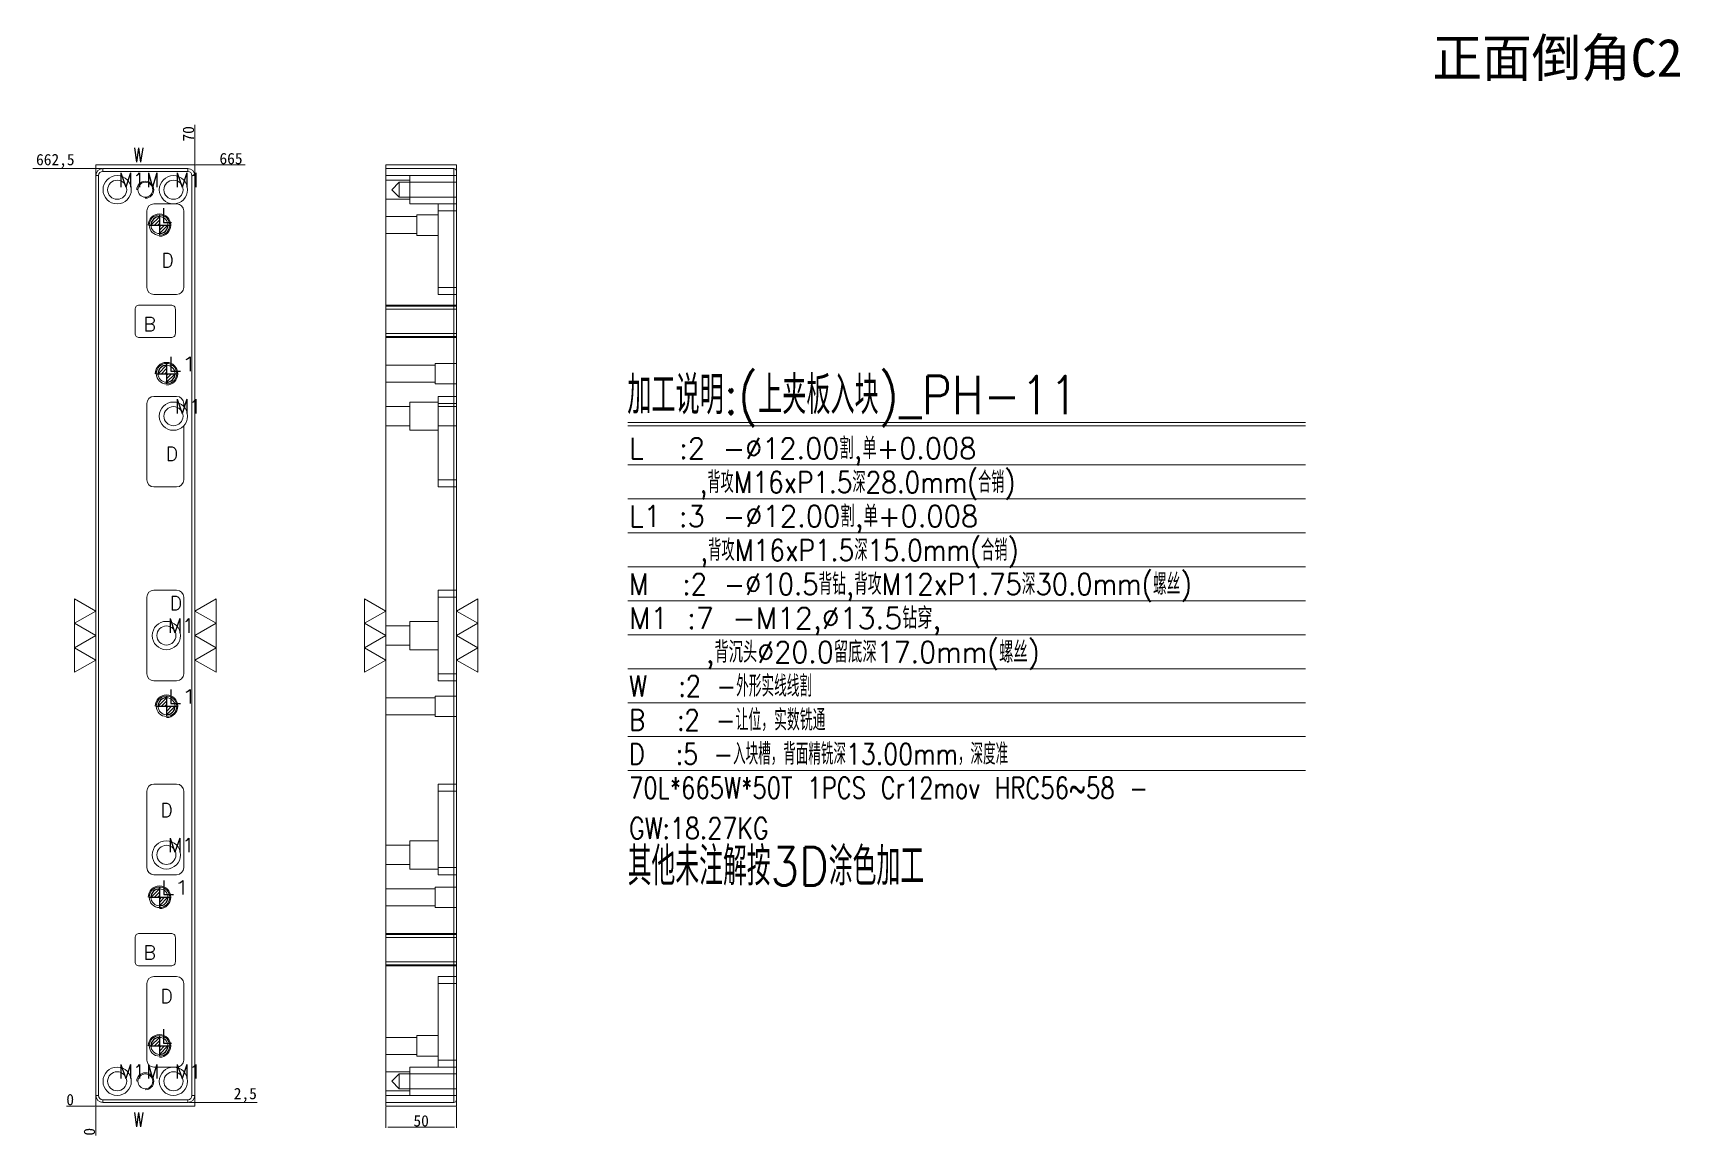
# Model space of a CAD drawing. Header units: millimetres. Extents: x 22978 to 24142, y 59960 to 60740.
import ezdxf
from ezdxf.enums import TextEntityAlignment as Align

# ---------------------------------------------------------------- set-up
doc = ezdxf.new("R2010")
doc.units = ezdxf.units.MM
doc.linetypes.add('DASHED', pattern=[0])
for name, color, linetype in [('dim', 4, 'Continuous'), ('PH', 7, 'Continuous'), ('PH_W', 1, 'Continuous')]:
    doc.layers.add(name, color=color, linetype=linetype)
doc.styles.add('_PUG_ERP', font='txt')
doc.styles.add('chinesef_fs', font='txt.shx', dxfattribs={"bigfont": 'gbcbig.shx'})
doc.dimstyles.new('_PUG_ERP', dxfattribs={"dimtxt": 8, "dimasz": 1.5, "dimexe": 0.5, "dimexo": 0.5, "dimgap": 0.5, "dimtad": 1, "dimtxsty": '_PUG_ERP', "dimblk": 'CLOSEDBLANK', "dimcen": 0, "dimclrd": 4, "dimclre": 4, "dimclrt": 3, "dimazin": 3, "dimtfac": 1, "dimtmove": 0, "dimatfit": 3, "dimldrblk": 'CLOSEDBLANK', "dimlwd": 9, "dimlwe": 9})

# ---------------------------------------------------------------- blocks, each defined once
blk = doc.blocks.new('*D735')
at = {"layer": 'Defpoints', "color": 0}
for p in [(23092.6, 60646.3), (23107.6, 60646.3), (23022.6, 59981.3)]:
    blk.add_point(p, dxfattribs=at)
at = {"layer": 'dim', "color": 4, "lineweight": 9}
blk.add_line((23093.1, 60646.3), (23128.3, 60646.3), dxfattribs=at)
at = {"layer": 'dim', "color": 3, "lineweight": 13, "insert": (23118.2, 60650.8), "char_height": 8, "attachment_point": 5, "style": '_PUG_ERP'}
blk.add_mtext('665', dxfattribs=at)
blk = doc.blocks.new('_ClosedBlank')
blk = doc.blocks.new('*D736')
at = {"layer": 'Defpoints', "color": 0}
for p in [(23007.6, 59981.3), (23022.6, 59981.3), (23022.6, 59981.3)]:
    blk.add_point(p, dxfattribs=at)
at = {"layer": 'dim', "color": 4, "lineweight": 9}
blk.add_line((23022.1, 59981.3), (23001.8, 59981.3), dxfattribs=at)
at = {"layer": 'dim', "color": 3, "lineweight": 13, "insert": (23004.5, 59985.8), "char_height": 8, "attachment_point": 5, "style": '_PUG_ERP'}
blk.add_mtext('0', dxfattribs=at)
blk = doc.blocks.new('*D737')
at = {"layer": 'Defpoints', "color": 0}
for p in [(23022.6, 59981.3), (23022.6, 59981.3), (23022.6, 59966.3)]:
    blk.add_point(p, dxfattribs=at)
at = {"layer": 'dim', "color": 4, "lineweight": 9}
blk.add_line((23022.6, 59980.8), (23022.6, 59960.5), dxfattribs=at)
at = {"layer": 'dim', "color": 3, "lineweight": 13, "insert": (23018.1, 59963.1), "char_height": 8, "attachment_point": 5, "rotation": 90, "style": '_PUG_ERP'}
blk.add_mtext('0', dxfattribs=at)
blk = doc.blocks.new('*D738')
at = {"layer": 'Defpoints', "color": 0}
for p in [(23092.6, 60661.3), (23092.6, 60646.3), (23022.6, 59981.3)]:
    blk.add_point(p, dxfattribs=at)
at = {"layer": 'dim', "color": 4, "lineweight": 9}
for p, q in [((23092.6, 60658.3), (23092.6, 60674.7)), ((23092.6, 60655.3), (23092.6, 60658.3)), ((23092.6, 60646.8), (23092.6, 60655.3))]:
    blk.add_line(p, q, dxfattribs=at)
at = {"layer": 'dim', "color": 3, "lineweight": 13, "insert": (23088.1, 60668.3), "char_height": 8, "attachment_point": 5, "rotation": 90, "style": '_PUG_ERP'}
blk.add_mtext('70', dxfattribs=at)
blk = doc.blocks.new('*D739')
at = {"layer": 'Defpoints', "color": 0}
for p in [(23227.6, 59981.3), (23277.6, 59981.3), (23277.6, 59966.3)]:
    blk.add_point(p, dxfattribs=at)
at = {"layer": 'dim', "color": 4, "lineweight": 9}
for p, q in [((23227.6, 59980.8), (23227.6, 59965.8)), ((23277.6, 59980.8), (23277.6, 59965.8)), ((23229.1, 59966.3), (23276.1, 59966.3))]:
    blk.add_line(p, q, dxfattribs=at)
at = {"layer": 'dim', "color": 3, "lineweight": 13, "insert": (23252.6, 59970.8), "char_height": 8, "attachment_point": 5, "style": '_PUG_ERP'}
blk.add_mtext('50', dxfattribs=at)
blk = doc.blocks.new('pg_hx_L0')
at = {"color": 230}
for p, q in [((-0.6, 0), (0.6, 0)), ((-0.5, -0.003), (0, 0.497)), ((-0.3, 0), (0, 0.3)), ((-0.1, 0), (0, 0.1)), ((0, 0.6), (0, -0.6)), ((0.5, 0.003), (0, -0.497)), ((0.1, 0), (0, -0.1)), ((0.3, 0), (0, -0.3))]:
    blk.add_line(p, q, dxfattribs=at)
for start, end in [(90, 180), (270, 0)]:
    blk.add_arc((0, 0), 0.5, start, end, dxfattribs=at)
blk = doc.blocks.new('pg_hx_LLL0')
blk.add_blockref('pg_hx_L0', (0, 0))
blk = doc.blocks.new('*D740')
at = {"layer": 'Defpoints', "color": 0}
for p in [(23022.6, 59981.3), (23087.6, 59983.8), (23119.4, 59983.8)]:
    blk.add_point(p, dxfattribs=at)
at = {"layer": 'dim', "color": 4, "lineweight": 9}
blk.add_line((23088.1, 59983.8), (23136.7, 59983.8), dxfattribs=at)
at = {"layer": 'dim', "color": 3, "lineweight": 13, "insert": (23128.3, 59989.1), "char_height": 8, "attachment_point": 5, "style": '_PUG_ERP'}
blk.add_mtext('2,5', dxfattribs=at)
blk = doc.blocks.new('*D741')
at = {"layer": 'Defpoints', "color": 0}
for p in [(23010.3, 60643.8), (23027.6, 60643.8), (23022.6, 59981.3)]:
    blk.add_point(p, dxfattribs=at)
at = {"layer": 'dim', "color": 4, "lineweight": 9}
blk.add_line((23027.1, 60643.8), (22978.2, 60643.8), dxfattribs=at)
at = {"layer": 'dim', "color": 3, "lineweight": 13, "insert": (22994, 60649.1), "char_height": 8, "attachment_point": 5, "style": '_PUG_ERP'}
blk.add_mtext('662,5', dxfattribs=at)

msp = doc.modelspace()

# ---------------------------------------------------------------- linework, layer by layer
at = {"layer": 'dim', "color": 252, "linetype": 'DASHED', "lineweight": 13, "ltscale": 0.2}
for p, q in [((23092.618, 60646.295), (23022.618, 60646.295)), ((23022.618, 59981.295), (23022.618, 60646.295)), ((23092.618, 60646.295), (23092.618, 59981.295)), ((23227.618, 60646.295), (23277.618, 60646.295)), ((23227.618, 59981.295), (23227.618, 60646.295)), ((23277.618, 60646.295), (23277.618, 59981.295)), ((23022.618, 59981.295), (23092.618, 59981.295)), ((23227.618, 59981.295), (23277.618, 59981.295))]:
    msp.add_line(p, q, dxfattribs=at)
at = {"layer": 'dim', "color": 8, "linetype": 'Continuous', "lineweight": 18}
for p, q in [((23398.719, 60464.328), (23877.799, 60464.328)), ((23398.719, 60462.078), (23877.799, 60462.078)), ((23398.719, 60434.328), (23877.799, 60434.328)), ((23398.719, 60410.328), (23877.799, 60410.328)), ((23398.719, 60386.328), (23877.799, 60386.328)), ((23398.719, 60362.328), (23877.799, 60362.328)), ((23398.719, 60338.328), (23877.799, 60338.328)), ((23398.719, 60314.328), (23877.799, 60314.328)), ((23398.719, 60290.328), (23877.799, 60290.328)), ((23398.719, 60266.328), (23877.799, 60266.328)), ((23398.719, 60242.328), (23877.799, 60242.328)), ((23398.719, 60218.328), (23877.799, 60218.328))]:
    msp.add_line(p, q, dxfattribs=at)
at = {"layer": 'dim', "lineweight": 13}
for points in [[(23007.618, 60339.776), (23022.618, 60331.116), (23007.618, 60322.455), (23022.618, 60313.795), (23007.618, 60305.135), (23022.618, 60296.475), (23007.618, 60287.814), (23007.618, 60339.776)], [(23107.618, 60287.814), (23092.618, 60296.475), (23107.618, 60305.135), (23092.618, 60313.795), (23107.618, 60322.455), (23092.618, 60331.116), (23107.618, 60339.776), (23107.618, 60287.814)], [(23212.618, 60339.776), (23227.618, 60331.116), (23212.618, 60322.455), (23227.618, 60313.795), (23212.618, 60305.135), (23227.618, 60296.475), (23212.618, 60287.814), (23212.618, 60339.776)], [(23292.618, 60287.814), (23277.618, 60296.475), (23292.618, 60305.135), (23277.618, 60313.795), (23292.618, 60322.455), (23277.618, 60331.116), (23292.618, 60339.776), (23292.618, 60287.814)]]:
    msp.add_lwpolyline(points, close=True, dxfattribs=at)
at = {"layer": 'PH', "color": 155, "linetype": 'DASHED', "lineweight": 13, "ltscale": 0.432249}
for p, q in [((23022.618, 60638.795), (23024.618, 60638.795)), ((23024.618, 59988.795), (23024.618, 60638.795)), ((23027.618, 60643.795), (23027.618, 60641.795)), ((23027.618, 60641.795), (23087.618, 60641.795)), ((23087.618, 60641.795), (23087.618, 60643.795)), ((23090.618, 60638.795), (23090.618, 59988.795)), ((23090.618, 60638.795), (23092.618, 60638.795)), ((23264.618, 60613.795), (23277.618, 60613.795)), ((23277.618, 60559.795), (23264.618, 60559.795)), ((23277.618, 60546.416), (23227.618, 60546.416)), ((23277.618, 60544.295), (23227.618, 60544.295)), ((23277.618, 60527.295), (23227.618, 60527.295)), ((23277.618, 60525.174), (23227.618, 60525.174)), ((23264.618, 60477.795), (23277.618, 60477.795)), ((23277.618, 60423.795), (23264.618, 60423.795)), ((23264.618, 60340.795), (23277.618, 60340.795)), ((23277.618, 60286.795), (23264.618, 60286.795)), ((23264.618, 60203.795), (23277.618, 60203.795)), ((23277.618, 60149.795), (23264.618, 60149.795)), ((23277.618, 60102.416), (23227.618, 60102.416)), ((23277.618, 60100.295), (23227.618, 60100.295)), ((23277.618, 60083.295), (23227.618, 60083.295)), ((23277.618, 60081.174), (23227.618, 60081.174)), ((23264.618, 60067.795), (23277.618, 60067.795)), ((23277.618, 60013.795), (23264.618, 60013.795)), ((23022.618, 59988.795), (23024.618, 59988.795)), ((23087.618, 59985.795), (23027.618, 59985.795)), ((23027.618, 59983.795), (23027.618, 59985.795)), ((23087.618, 59983.795), (23087.618, 59985.795)), ((23092.618, 59988.795), (23090.618, 59988.795))]:
    msp.add_line(p, q, dxfattribs=at)
at = {"layer": 'PH', "color": 11, "linetype": 'Continuous', "lineweight": 18}
for p, q in [((23022.618, 60638.795), (23022.618, 59988.795)), ((23092.618, 59988.795), (23092.618, 60638.795)), ((23227.618, 60643.795), (23227.618, 60638.795)), ((23227.618, 59988.795), (23227.618, 60638.795)), ((23277.618, 60638.795), (23277.618, 59988.795)), ((23227.618, 59988.795), (23227.618, 59983.795))]:
    msp.add_line(p, q, dxfattribs=at)
at = {"layer": 'PH', "color": 155, "linetype": 'Continuous', "lineweight": 18}
for p, q in [((23275.618, 60638.795), (23227.618, 60638.795)), ((23275.618, 59988.795), (23275.618, 60638.795)), ((23275.618, 59988.795), (23227.618, 59988.795))]:
    msp.add_line(p, q, dxfattribs=at)
at = {"layer": 'PH', "color": 31, "linetype": 'DASHED', "lineweight": 13, "ltscale": 0.432249}
for p, q in [((23244.618, 60618.795), (23244.618, 60638.795)), ((23244.618, 60635.549), (23227.618, 60635.549)), ((23058.738, 60613.795), (23058.738, 60559.795)), ((23079.738, 60618.795), (23063.738, 60618.795)), ((23084.738, 60559.795), (23084.738, 60613.795)), ((23227.618, 60622.042), (23244.618, 60622.042)), ((23244.618, 60618.795), (23277.618, 60618.795)), ((23277.618, 60618.795), (23264.618, 60618.795)), ((23063.738, 60554.795), (23079.738, 60554.795)), ((23264.618, 60554.795), (23277.618, 60554.795)), ((23277.618, 60547.295), (23227.618, 60547.295)), ((23277.618, 60524.295), (23227.618, 60524.295)), ((23058.738, 60477.795), (23058.738, 60423.795)), ((23079.738, 60482.795), (23063.738, 60482.795)), ((23084.738, 60475.714), (23084.738, 60477.795)), ((23244.618, 60475.549), (23227.618, 60475.549)), ((23264.618, 60478.795), (23244.618, 60478.795)), ((23244.618, 60458.795), (23244.618, 60478.795)), ((23277.618, 60482.795), (23264.618, 60482.795)), ((23264.618, 60475.714), (23277.618, 60475.714)), ((23084.738, 60423.795), (23084.738, 60461.876)), ((23227.618, 60462.042), (23244.618, 60462.042)), ((23277.618, 60461.876), (23264.618, 60461.876)), ((23244.618, 60458.795), (23264.618, 60458.795)), ((23063.738, 60418.795), (23079.738, 60418.795)), ((23264.618, 60418.795), (23277.618, 60418.795)), ((23079.738, 60345.795), (23063.738, 60345.795)), ((23277.618, 60345.795), (23264.618, 60345.795)), ((23058.738, 60340.795), (23058.738, 60286.795)), ((23084.738, 60286.795), (23084.738, 60340.795)), ((23264.618, 60323.795), (23244.618, 60323.795)), ((23244.618, 60303.795), (23244.618, 60323.795)), ((23244.618, 60320.549), (23227.618, 60320.549)), ((23227.618, 60307.042), (23244.618, 60307.042)), ((23244.618, 60303.795), (23264.618, 60303.795)), ((23063.738, 60281.795), (23079.738, 60281.795)), ((23264.618, 60281.795), (23277.618, 60281.795)), ((23079.738, 60208.795), (23063.738, 60208.795)), ((23277.618, 60208.795), (23264.618, 60208.795)), ((23058.738, 60203.795), (23058.738, 60149.795)), ((23084.738, 60149.795), (23084.738, 60203.795)), ((23244.618, 60165.549), (23227.618, 60165.549)), ((23264.618, 60168.795), (23244.618, 60168.795)), ((23244.618, 60148.795), (23244.618, 60168.795)), ((23227.618, 60152.042), (23244.618, 60152.042)), ((23244.618, 60148.795), (23264.618, 60148.795)), ((23063.738, 60144.795), (23079.738, 60144.795)), ((23264.618, 60144.795), (23277.618, 60144.795)), ((23277.618, 60103.295), (23227.618, 60103.295)), ((23277.618, 60080.295), (23227.618, 60080.295)), ((23058.738, 60067.795), (23058.738, 60013.795)), ((23079.738, 60072.795), (23063.738, 60072.795)), ((23084.738, 60013.795), (23084.738, 60067.795)), ((23277.618, 60072.795), (23264.618, 60072.795)), ((23063.738, 60008.795), (23077.47, 60008.795)), ((23077.567, 60008.795), (23079.738, 60008.795)), ((23264.618, 60008.795), (23244.618, 60008.795)), ((23244.618, 59988.795), (23244.618, 60008.795)), ((23264.618, 60008.795), (23277.618, 60008.795)), ((23244.618, 60005.549), (23227.618, 60005.549)), ((23227.618, 59992.042), (23244.618, 59992.042))]:
    msp.add_line(p, q, dxfattribs=at)
at = {"layer": 'PH', "color": 2, "linetype": 'Continuous', "lineweight": 18}
for p, q in [((23275.618, 60643.795), (23275.618, 60638.795)), ((23277.618, 60638.795), (23275.618, 60638.795)), ((23277.618, 60641.795), (23277.618, 60638.795)), ((23275.618, 59983.795), (23275.618, 59988.795)), ((23277.618, 59988.795), (23275.618, 59988.795)), ((23277.618, 59988.795), (23277.618, 59985.795))]:
    msp.add_line(p, q, dxfattribs=at)
at = {"layer": 'PH', "color": 5, "linetype": 'DASHED', "lineweight": 13, "ltscale": 0.432249}
for p, q in [((23237.038, 60634.048), (23231.785, 60628.795)), ((23231.785, 60628.795), (23237.038, 60623.542)), ((23277.618, 60634.048), (23237.038, 60634.048)), ((23237.038, 60634.048), (23237.038, 60628.795)), ((23237.038, 60628.795), (23237.038, 60623.542)), ((23237.038, 60623.542), (23277.618, 60623.542)), ((23264.618, 60611.048), (23249.618, 60611.048)), ((23249.618, 60611.048), (23249.618, 60603.795)), ((23249.618, 60603.795), (23249.618, 60596.543)), ((23249.618, 60596.543), (23264.618, 60596.543)), ((23277.618, 60506.048), (23262.618, 60506.048)), ((23262.618, 60506.048), (23262.618, 60498.795)), ((23262.618, 60498.795), (23262.618, 60491.543)), ((23262.618, 60491.543), (23277.618, 60491.543)), ((23277.618, 60271.048), (23262.618, 60271.048)), ((23262.618, 60271.048), (23262.618, 60263.795)), ((23262.618, 60263.795), (23262.618, 60256.543)), ((23262.618, 60256.543), (23277.618, 60256.543)), ((23277.618, 60136.048), (23262.618, 60136.048)), ((23262.618, 60136.048), (23262.618, 60128.795)), ((23262.618, 60128.795), (23262.618, 60121.543)), ((23262.618, 60121.543), (23277.618, 60121.543)), ((23264.618, 60031.048), (23249.618, 60031.048)), ((23249.618, 60031.048), (23249.618, 60023.795)), ((23249.618, 60023.795), (23249.618, 60016.543)), ((23249.618, 60016.543), (23264.618, 60016.543)), ((23237.038, 60004.048), (23231.785, 59998.795)), ((23231.785, 59998.795), (23237.038, 59993.542)), ((23277.618, 60004.048), (23237.038, 60004.048)), ((23237.038, 60004.048), (23237.038, 59998.795)), ((23237.038, 59998.795), (23237.038, 59993.542)), ((23237.038, 59993.542), (23277.618, 59993.542))]:
    msp.add_line(p, q, dxfattribs=at)
at = {"layer": 'PH', "color": 2, "linetype": 'DASHED', "lineweight": 13, "ltscale": 0.432249}
for p, q in [((23264.618, 60618.795), (23264.618, 60613.795)), ((23264.618, 60559.795), (23264.618, 60613.795)), ((23264.618, 60559.795), (23264.618, 60554.795)), ((23264.618, 60482.795), (23264.618, 60477.795)), ((23264.618, 60475.714), (23264.618, 60477.795)), ((23264.618, 60461.877), (23264.618, 60475.714)), ((23264.618, 60423.795), (23264.618, 60461.876)), ((23264.618, 60423.795), (23264.618, 60418.795)), ((23264.618, 60345.795), (23264.618, 60340.795)), ((23264.618, 60286.795), (23264.618, 60340.795)), ((23264.618, 60286.795), (23264.618, 60281.795)), ((23264.618, 60208.795), (23264.618, 60203.795)), ((23264.618, 60149.795), (23264.618, 60203.795)), ((23264.618, 60149.795), (23264.618, 60144.795)), ((23264.618, 60072.795), (23264.618, 60067.795)), ((23264.618, 60013.795), (23264.618, 60067.795)), ((23264.618, 60013.795), (23264.618, 60008.795))]:
    msp.add_line(p, q, dxfattribs=at)
at = {"layer": 'PH', "color": 31, "linetype": 'Continuous', "lineweight": 18}
for p, q in [((23050.387, 60527.295), (23050.387, 60544.295)), ((23053.387, 60547.295), (23075.887, 60547.295)), ((23078.887, 60527.295), (23078.887, 60544.295)), ((23075.887, 60524.295), (23053.387, 60524.295)), ((23075.887, 60103.295), (23053.387, 60103.295)), ((23050.387, 60083.295), (23050.387, 60100.295)), ((23078.887, 60100.295), (23078.887, 60083.295)), ((23075.887, 60080.295), (23053.387, 60080.295))]:
    msp.add_line(p, q, dxfattribs=at)
at = {"layer": 'PH', "color": 30, "linetype": 'DASHED', "lineweight": 13, "ltscale": 0.432249}
for centre, radius in [((23037.718, 60628.795), 10), ((23077.518, 60628.795), 10), ((23057.618, 60628.795), 5.253), ((23067.618, 60603.795), 7.253), ((23072.618, 60498.795), 7.253), ((23077.518, 60468.795), 10), ((23072.518, 60313.795), 10), ((23072.618, 60263.795), 7.253), ((23072.518, 60158.795), 10), ((23067.618, 60128.795), 7.253), ((23067.618, 60023.795), 7.253), ((23037.718, 59998.795), 10), ((23077.518, 59998.795), 10), ((23057.618, 59998.795), 5.253)]:
    msp.add_circle(centre, radius, dxfattribs=at)
at = {"layer": 'PH', "color": 42, "linetype": 'Continuous', "lineweight": 18}
for centre in [(23037.718, 60628.795), (23077.518, 60628.795), (23077.518, 60468.795), (23072.518, 60313.795), (23072.518, 60158.795), (23037.718, 59998.795), (23077.518, 59998.795)]:
    msp.add_circle(centre, 6.753, dxfattribs=at)
at = {"layer": 'PH', "color": 155, "linetype": 'DASHED', "lineweight": 13, "ltscale": 0.432249}
for centre, start, end in [((23027.618, 60638.795), 90, 180), ((23087.618, 60638.795), 0, 90), ((23027.618, 59988.795), 180, 270), ((23087.618, 59988.795), 270, 0)]:
    msp.add_arc(centre, 3, start, end, dxfattribs=at)
at = {"layer": 'PH', "color": 2, "linetype": 'Continuous', "lineweight": 18}
for centre, start, end in [((23275.618, 60641.795), 0, 90), ((23275.618, 59985.795), 270, 0)]:
    msp.add_arc(centre, 2, start, end, dxfattribs=at)
at = {"layer": 'PH', "color": 30, "linetype": 'DASHED', "lineweight": 13, "ltscale": 0.432249}
for centre, radius in [((23057.618, 60628.795), 6), ((23067.618, 60603.795), 8), ((23072.618, 60498.795), 8), ((23072.618, 60263.795), 8), ((23067.618, 60128.795), 8), ((23067.618, 60023.795), 8), ((23057.618, 59998.795), 6)]:
    msp.add_arc(centre, radius, 270, 180, dxfattribs=at)
at = {"layer": 'PH', "color": 31, "linetype": 'DASHED', "lineweight": 13, "ltscale": 0.432249}
for centre, start, end in [((23063.738, 60613.795), 90, 180), ((23079.738, 60613.795), 0, 90), ((23063.738, 60559.795), 180, 270), ((23079.738, 60559.795), 270, 0), ((23063.738, 60477.795), 90, 180), ((23079.738, 60477.795), 0, 90), ((23063.738, 60423.795), 180, 270), ((23079.738, 60423.795), 270, 0), ((23063.738, 60340.795), 90, 180), ((23079.738, 60340.795), 0, 90), ((23063.738, 60286.795), 180, 270), ((23079.738, 60286.795), 270, 0), ((23063.738, 60203.795), 90, 180), ((23079.738, 60203.795), 0, 90), ((23063.738, 60149.795), 180, 270), ((23079.738, 60149.795), 270, 0), ((23063.738, 60067.795), 90, 180), ((23079.738, 60067.795), 0, 90), ((23063.738, 60013.795), 180, 270), ((23079.738, 60013.795), 270, 0)]:
    msp.add_arc(centre, 5, start, end, dxfattribs=at)
at = {"layer": 'PH', "color": 31, "linetype": 'Continuous', "lineweight": 18}
for centre, start, end in [((23053.387, 60544.295), 135, 180), ((23053.387, 60544.295), 90, 135), ((23075.887, 60544.295), 45, 90), ((23075.887, 60544.295), 0, 45), ((23053.387, 60527.295), 180, 225), ((23053.387, 60527.295), 225, 270), ((23075.887, 60527.295), 270, 315), ((23075.887, 60527.295), 315, 0), ((23053.387, 60100.295), 135, 180), ((23053.387, 60100.295), 90, 135), ((23075.887, 60100.295), 45, 90), ((23075.887, 60100.295), 0, 45), ((23053.387, 60083.295), 180, 225), ((23053.387, 60083.295), 225, 270), ((23075.887, 60083.295), 270, 315), ((23075.887, 60083.295), 315, 0)]:
    msp.add_arc(centre, 3, start, end, dxfattribs=at)
at = {"layer": 'PH', "color": 2, "linetype": 'DASHED', "lineweight": 13, "ltscale": 0.432249}
msp.add_open_spline([(23264.618, 60008.795), (23264.618, 60008.795), (23264.618, 60008.795), (23264.618, 60008.795)], degree=3, dxfattribs=at)
at = {"layer": 'PH_W', "color": 1, "linetype": 'Continuous', "lineweight": 18}
for p, q in [((23275.618, 60643.795), (23227.618, 60643.795)), ((23275.618, 59983.795), (23227.618, 59983.795))]:
    msp.add_line(p, q, dxfattribs=at)
at = {"layer": 'PH_W', "color": 1, "linetype": 'DASHED', "lineweight": 13, "ltscale": 0.432249}
for p, q in [((23249.618, 60609.795), (23227.618, 60609.795)), ((23227.618, 60597.795), (23249.618, 60597.795)), ((23262.618, 60504.795), (23227.618, 60504.795)), ((23227.618, 60492.795), (23262.618, 60492.795)), ((23262.618, 60269.795), (23227.618, 60269.795)), ((23227.618, 60257.795), (23262.618, 60257.795)), ((23262.618, 60134.795), (23227.618, 60134.795)), ((23227.618, 60122.795), (23262.618, 60122.795)), ((23249.618, 60029.795), (23227.618, 60029.795)), ((23227.618, 60017.795), (23249.618, 60017.795))]:
    msp.add_line(p, q, dxfattribs=at)
at = {"layer": 'PH_W', "color": 1, "lineweight": 13}
for points in [[(23092.618, 60638.795, 0.41421356), (23087.618, 60643.795), (23027.618, 60643.795, 0.41421356), (23022.618, 60638.795)], [(23022.618, 59988.795, 0.41421356), (23027.618, 59983.795), (23087.618, 59983.795, 0.41421356), (23092.618, 59988.795)]]:
    msp.add_lwpolyline(points, format="xyb", dxfattribs=at)
at = {"layer": 'PH_W', "color": 1, "linetype": 'Continuous', "lineweight": 18}
for centre in [(23067.618, 60603.795), (23072.618, 60498.795), (23072.618, 60263.795), (23067.618, 60128.795), (23067.618, 60023.795)]:
    msp.add_circle(centre, 6, dxfattribs=at)

# ---------------------------------------------------------------- block references
at = {"layer": 'PH', "lineweight": 13, "ltscale": 0.432249, "xscale": 12, "yscale": 12, "zscale": 12}
for p in [(23067.618, 60603.795), (23072.618, 60498.795), (23072.618, 60263.795), (23067.618, 60128.795), (23067.618, 60023.795)]:
    msp.add_blockref('pg_hx_LLL0', p, dxfattribs=at)

# ---------------------------------------------------------------- texts
at = {"layer": 'dim'}
msp.add_text('正面倒角C2', height=26.936, dxfattribs=at).set_placement((24055.879, 60722.493), align=Align.MIDDLE)
at = {"layer": 'dim', "color": 4, "lineweight": 13, "style": 'chinesef_fs'}
for s, height, width, p in [('W', 10, 0.6727, (23049.423, 60648.307)), ('M1', 10, 0.9957, (23038.633, 60630.707)), ('M', 10, 0.8408, (23058.453, 60630.667)), ('M1', 10, 0.9957, (23078.433, 60630.707)), ('L', 10, 1.1211, (23068.478, 60605.68)), ('D', 10, 0.9609, (23068.979, 60573.932)), ('B', 10, 0.9609, (23056.442, 60528.807)), ('L1', 10, 1.3125, (23073.478, 60500.68)), ('加工说明:(上夹板入块)_PH-11', 27, 0.8765, (23398.323, 60470.203)), ('M1', 10, 0.9957, (23078.433, 60470.707)), ('D', 10, 0.9609, (23072.108, 60437.217)), ('    ,背攻M16xP1.5深28.0mm(合销)', 15, 0.859, (23399.514, 60414.592)), ('    ,背攻M16xP1.5深15.0mm(合销)', 15, 0.8663, (23399.514, 60366.592)), ('M  :2 -%%c10.5背钻,背攻M12xP1.75深30.0mm(螺丝)', 15, 0.8968, (23399.514, 60342.592)), ('D', 10, 0.9609, (23074.903, 60331.607)), ('M1 :7 -M12,%%c13.5钻穿,', 15, 0.9834, (23399.514, 60318.592)), ('M1', 10, 0.9957, (23073.433, 60315.707)), ('    ,背沉头%%c20.0留底深17.0mm(螺丝)', 15, 0.9351, (23399.514, 60294.592)), ('L1', 10, 1.3125, (23073.478, 60265.68)), ('B  :2 -让位，实数铣通', 15, 0.8407, (23399.514, 60246.592)), ('D  :5 -入块槽，背面精铣深13.00mm，深度准', 15, 0.821, (23399.514, 60222.592)), ('70L*665W*50T 1PCS Cr12mov HRC56~58 - ', 15, 0.7848, (23399.514, 60198.592)), ('D', 10, 0.9609, (23068.252, 60185.348)), ('GW:18.27KG ', 15, 0.8211, (23399.514, 60170.092)), ('M1', 10, 0.9957, (23073.433, 60160.707)), ('L1', 10, 1.3125, (23068.478, 60130.68)), ('B', 10, 0.9609, (23056.442, 60084.807)), ('D', 10, 0.9609, (23068.328, 60053.942)), ('L', 10, 1.1211, (23068.478, 60025.68)), ('M1', 10, 0.9957, (23038.633, 60000.707)), ('M', 10, 0.8408, (23058.453, 60000.667)), ('M1', 10, 0.9957, (23078.433, 60000.707)), ('W', 10, 0.6727, (23049.423, 59966.707))]:
    msp.add_text(s, height=height, dxfattribs=dict(at, width=width)).set_placement(p)
at = {"layer": 'dim', "color": 1, "lineweight": 13, "style": 'chinesef_fs'}
for s, width, p in [('L  :2 -%%c12.00割,单+0.008', 0.9429, (23399.514, 60438.592)), ('L1 :3 -%%c12.00割,单+0.008', 0.9501, (23399.514, 60390.592)), ('W  :2 -外形实线线割', 0.8277, (23399.514, 60270.592))]:
    msp.add_text(s, height=15, dxfattribs=dict(at, width=width)).set_placement(p)
at = {"layer": 'dim', "color": 21, "lineweight": 13, "style": 'chinesef_fs', "width": 0.8663}
msp.add_text('其他未注解按3D涂色加工', height=27, dxfattribs=at).set_placement((23398.602, 60137.203))

# ---------------------------------------------------------------- dimensions: what is measured, and where the dimension line sits
at = {"layer": 'dim', "lineweight": 13}
for feature_location, offset, dtype, origin, picture, middle in [((23092.618, 60646.295), (0, 15), 1, (23022.618, 59981.295), '*D738', (23088.118, 60668.271)), ((23027.618, 60643.795), (-17.312, 0), 0, (23022.618, 59981.295), '*D741', (22993.997, 60649.057)), ((23092.618, 60646.295), (15, 0), 0, (23022.618, 59981.295), '*D735', (23118.214, 60650.795)), ((23022.61836235, 59981.295134692), (-15, 0), 0, (23022.61836235, 59981.295134692), '*D736', (23004.451695684, 59985.795134692)), ((23087.618, 59983.795), (31.822, 0), 0, (23022.618, 59981.295), '*D740', (23128.322, 59989.057)), ((23022.61836235, 59981.295134692), (0, -15), 1, (23022.61836235, 59981.295134692), '*D737', (23018.11836235, 59963.128468026))]:
    dim = msp.add_ordinate_dim(feature_location=feature_location, offset=offset, dtype=dtype, origin=origin, dimstyle='_PUG_ERP', dxfattribs=at)
    dim.commit()
    dim.dimension.update_dxf_attribs({"geometry": picture, "text_midpoint": middle})
dim = msp.add_linear_dim(base=(23277.618, 59966.295), p1=(23227.618, 59981.295), p2=(23277.618, 59981.295), dimstyle='_PUG_ERP', dxfattribs=at)
dim.commit()
dim.dimension.update_dxf_attribs({"geometry": '*D739', "text_midpoint": (23252.618, 59970.795)})

doc.saveas('drawing.dxf')
